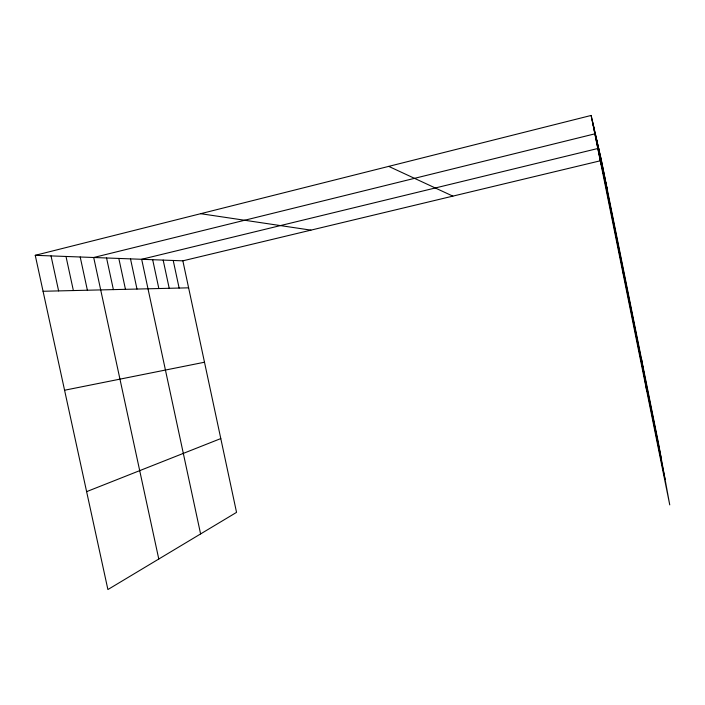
<?xml version="1.0" encoding="UTF-8"?>
<svg xmlns="http://www.w3.org/2000/svg" width="705" height="705" viewBox="0 0 705 705"><rect width="100%" height="100%" fill="white"/><g stroke="black" fill="none" stroke-linecap="round" stroke-linejoin="round"><path stroke-width="1.06" d="M86.618 491.641L220.788 438.572M35.25 255.316L182.851 260.832L236.545 512.368L107.9 589.547L35.25 255.316L591.134 115.453L601.436 160.52L658.267 442.097L669.75 504.886L591.134 115.453M182.851 260.832L601.436 160.52M64.578 390.226L204.494 362.229M43.067 291.271L188.614 287.834M200.678 213.694L310.914 230.138M388.728 166.38L452.848 196.122M622.894 272.782L624.357 274.078M599.602 157.4L607.543 190.773M51.033 255.906L58.621 290.909M118.819 258.444L125.464 289.323M106.561 257.986L113.382 289.614M158.784 559.021L93.703 257.501L595.311 133.73L665.097 479.462M80.203 256.999L87.385 290.231M65.997 256.47L73.373 290.557M173.219 260.471L179.123 288.063M163.172 260.092L169.209 288.292M152.668 259.704L158.845 288.539M200.599 533.932L141.67 259.29L598.642 148.306L661.387 459.158M130.504 258.876L136.99 289.059M600.105 154.712L607.04 188.676M597.875 144.948L604.793 179.237M596.21 137.678L604.176 176.611M593.346 125.138L602.088 167.843M592.279 120.449L600.484 161.101M641.603 359.532L646.741 390.923"/></g></svg>
